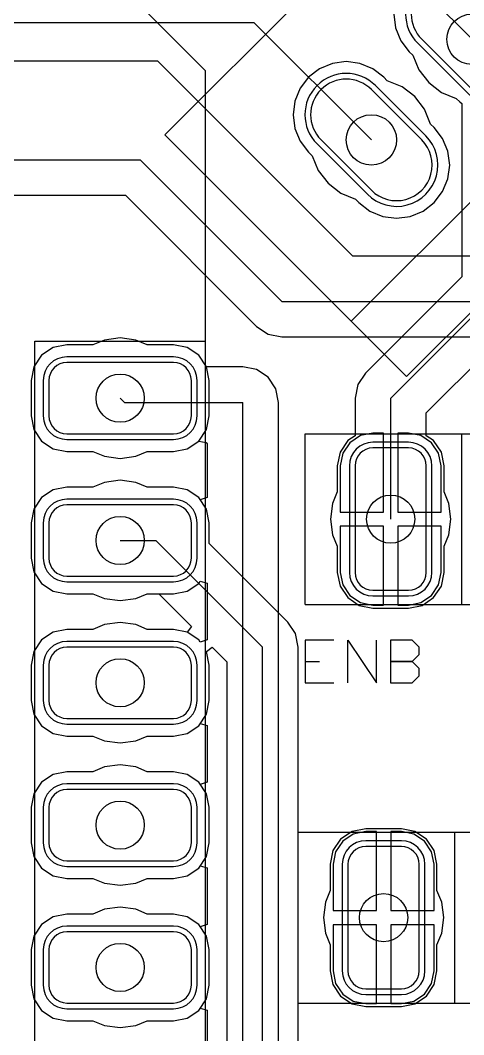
# Model space of a CAD drawing. Header units: millimetres. Extents: x 0 to 2.36, y 0 to 2.36.
# Drawn here: x 1.57 to 1.881, y 0.613 to 1.325 of the extents above; entities that cross this region are included whole.
import ezdxf

# ---------------------------------------------------------------- set-up
doc = ezdxf.new("R2010")
doc.units = ezdxf.units.MM
doc.header["$MEASUREMENT"] = 0
for name, color, linetype in [('BottomLayer', 5, 'Continuous'), ('BottomSolder', 6, 'Continuous'), ('MultiLayer', 9, 'Continuous'), ('PadHoleLayer', 156, 'Continuous'), ('TopLayer', 1, 'Continuous'), ('TopOverlay', 2, 'Continuous'), ('TopSolder', 216, 'Continuous')]:
    doc.layers.add(name, color=color, linetype=linetype)

# ---------------------------------------------------------------- blocks, each defined once
blk = doc.blocks.new('JST_B6B_10')
at = {"layer": 'BottomLayer'}
for p, q in [((-0.05, 0.475), (-0.05, 0.525)), ((-0.05, 0.525), (0.05, 0.525)), ((0.05, 0.525), (0.05, 0.475)), ((0.05, 0.475), (-0.05, 0.475)), ((0.025, 0.425), (-0.025, 0.425)), ((-0.025, 0.375), (0.025, 0.375)), ((0.025, 0.325), (-0.025, 0.325)), ((-0.025, 0.275), (0.025, 0.275)), ((0.025, 0.225), (-0.025, 0.225)), ((-0.025, 0.175), (0.025, 0.175)), ((0.025, 0.125), (-0.025, 0.125)), ((-0.025, 0.075), (0.025, 0.075)), ((0.025, 0.025), (-0.025, 0.025)), ((-0.025, -0.025), (0.025, -0.025))]:
    blk.add_line(p, q, dxfattribs=at)
for centre, start, end in [((-0.025, 0.4), 90, 270), ((0.025, 0.4), 270, 90), ((-0.025, 0.3), 90, 270), ((0.025, 0.3), 270, 90), ((-0.025, 0.2), 90, 270), ((0.025, 0.2), 270, 90), ((-0.025, 0.1), 90, 270), ((0.025, 0.1), 270, 90), ((-0.025, 0), 90, 270), ((0.025, 0), 270, 90)]:
    blk.add_arc(centre, 0.025, start, end, dxfattribs=at)
at = {"layer": 'BottomSolder'}
for p, q in [((-0.054, 0.471), (-0.054, 0.529)), ((-0.054, 0.529), (0.054, 0.529)), ((0.054, 0.529), (0.054, 0.471)), ((0.054, 0.471), (-0.054, 0.471)), ((0.025, 0.429), (-0.025, 0.429)), ((-0.025, 0.371), (0.025, 0.371)), ((0.025, 0.329), (-0.025, 0.329)), ((-0.025, 0.271), (0.025, 0.271)), ((0.025, 0.229), (-0.025, 0.229)), ((-0.025, 0.171), (0.025, 0.171)), ((0.025, 0.129), (-0.025, 0.129)), ((-0.025, 0.071), (0.025, 0.071)), ((0.025, 0.029), (-0.025, 0.029)), ((-0.025, -0.029), (0.025, -0.029))]:
    blk.add_line(p, q, dxfattribs=at)
for centre, start, end in [((-0.025, 0.4), 90, 270), ((0.025, 0.4), 270, 90), ((-0.025, 0.3), 90, 270), ((0.025, 0.3), 270, 90), ((-0.025, 0.2), 90, 270), ((0.025, 0.2), 270, 90), ((-0.025, 0.1), 90, 270), ((0.025, 0.1), 270, 90), ((-0.025, 0), 90, 270), ((0.025, 0), 270, 90)]:
    blk.add_arc(centre, 0.029, start, end, dxfattribs=at)
at = {"layer": 'MultiLayer'}
for p, q in [((-0.05, 0.475), (-0.05, 0.525)), ((-0.05, 0.525), (0.05, 0.525)), ((0.05, 0.525), (0.05, 0.475)), ((0.05, 0.475), (-0.05, 0.475)), ((0.025, 0.425), (-0.025, 0.425)), ((-0.025, 0.375), (0.025, 0.375)), ((0.025, 0.325), (-0.025, 0.325)), ((-0.025, 0.275), (0.025, 0.275)), ((0.025, 0.225), (-0.025, 0.225)), ((-0.025, 0.175), (0.025, 0.175)), ((0.025, 0.125), (-0.025, 0.125)), ((-0.025, 0.075), (0.025, 0.075)), ((0.025, 0.025), (-0.025, 0.025)), ((-0.025, -0.025), (0.025, -0.025))]:
    blk.add_line(p, q, dxfattribs=at)
for centre, start, end in [((-0.025, 0.4), 90, 270), ((0.025, 0.4), 270, 90), ((-0.025, 0.3), 90, 270), ((0.025, 0.3), 270, 90), ((-0.025, 0.2), 90, 270), ((0.025, 0.2), 270, 90), ((-0.025, 0.1), 90, 270), ((0.025, 0.1), 270, 90), ((-0.025, 0), 90, 270), ((0.025, 0), 270, 90)]:
    blk.add_arc(centre, 0.025, start, end, dxfattribs=at)
at = {"layer": 'PadHoleLayer'}
for centre in [(0, 0.5), (0, 0.4), (0, 0.3), (0, 0.2), (0, 0.1), (0, 0)]:
    blk.add_circle(centre, 0.01772, dxfattribs=at)
at = {"layer": 'TopLayer'}
for p, q in [((-0.05, 0.475), (-0.05, 0.525)), ((-0.05, 0.525), (0.05, 0.525)), ((0.05, 0.525), (0.05, 0.475)), ((0.05, 0.475), (-0.05, 0.475)), ((0.025, 0.425), (-0.025, 0.425)), ((-0.025, 0.375), (0.025, 0.375)), ((0.025, 0.325), (-0.025, 0.325)), ((-0.025, 0.275), (0.025, 0.275)), ((0.025, 0.225), (-0.025, 0.225)), ((-0.025, 0.175), (0.025, 0.175)), ((0.025, 0.125), (-0.025, 0.125)), ((-0.025, 0.075), (0.025, 0.075)), ((0.025, 0.025), (-0.025, 0.025)), ((-0.025, -0.025), (0.025, -0.025))]:
    blk.add_line(p, q, dxfattribs=at)
for centre, start, end in [((-0.025, 0.4), 90, 270), ((0.025, 0.4), 270, 90), ((-0.025, 0.3), 90, 270), ((0.025, 0.3), 270, 90), ((-0.025, 0.2), 90, 270), ((0.025, 0.2), 270, 90), ((-0.025, 0.1), 90, 270), ((0.025, 0.1), 270, 90), ((-0.025, 0), 90, 270), ((0.025, 0), 270, 90)]:
    blk.add_arc(centre, 0.025, start, end, dxfattribs=at)
at = {"layer": 'TopOverlay'}
for p, q in [((-0.105, 0.585), (0.135, 0.585)), ((-0.105, -0.1), (-0.105, 0.585)), ((0.08, -0.1), (0.08, 0.585)), ((0.135, -0.1), (0.135, 0.585)), ((-0.105, -0.1), (0.135, -0.1))]:
    blk.add_line(p, q, dxfattribs=at)
at = {"layer": 'TopSolder'}
for p, q in [((-0.054, 0.471), (-0.054, 0.529)), ((-0.054, 0.529), (0.054, 0.529)), ((0.054, 0.529), (0.054, 0.471)), ((0.054, 0.471), (-0.054, 0.471)), ((0.025, 0.429), (-0.025, 0.429)), ((-0.025, 0.371), (0.025, 0.371)), ((0.025, 0.329), (-0.025, 0.329)), ((-0.025, 0.271), (0.025, 0.271)), ((0.025, 0.229), (-0.025, 0.229)), ((-0.025, 0.171), (0.025, 0.171)), ((0.025, 0.129), (-0.025, 0.129)), ((-0.025, 0.071), (0.025, 0.071)), ((0.025, 0.029), (-0.025, 0.029)), ((-0.025, -0.029), (0.025, -0.029))]:
    blk.add_line(p, q, dxfattribs=at)
for centre, start, end in [((-0.025, 0.4), 90, 270), ((0.025, 0.4), 270, 90), ((-0.025, 0.3), 90, 270), ((0.025, 0.3), 270, 90), ((-0.025, 0.2), 90, 270), ((0.025, 0.2), 270, 90), ((-0.025, 0.1), 90, 270), ((0.025, 0.1), 270, 90), ((-0.025, 0), 90, 270), ((0.025, 0), 270, 90)]:
    blk.add_arc(centre, 0.029, start, end, dxfattribs=at)
blk = doc.blocks.new('WEMOS_D1_MINI_11')
at = {"layer": 'BottomLayer'}
for p, q in [((0.9375, 0.725), (0.8625, 0.725)), ((0.85, 0.7125), (0.85, 0.6875)), ((0.95, 0.6875), (0.95, 0.7125)), ((0.8625, 0.675), (0.9375, 0.675)), ((0.9375, 0.625), (0.8625, 0.625)), ((0.85, 0.6125), (0.85, 0.5875)), ((0.95, 0.5875), (0.95, 0.6125)), ((0.8625, 0.575), (0.9375, 0.575)), ((0.9375, 0.525), (0.8625, 0.525)), ((0.85, 0.5125), (0.85, 0.4875)), ((0.95, 0.4875), (0.95, 0.5125)), ((0.8625, 0.475), (0.9375, 0.475)), ((0.9375, 0.425), (0.8625, 0.425)), ((0.85, 0.4125), (0.85, 0.3875)), ((0.95, 0.3875), (0.95, 0.4125)), ((0.8625, 0.375), (0.9375, 0.375)), ((0.9375, 0.325), (0.8625, 0.325)), ((0.85, 0.3125), (0.85, 0.2875)), ((0.95, 0.2875), (0.95, 0.3125)), ((0.8625, 0.275), (0.9375, 0.275))]:
    blk.add_line(p, q, dxfattribs=at)
for centre, start, end in [((0.8625, 0.7125), 90, 180), ((0.9375, 0.7125), 0, 90), ((0.8625, 0.6875), 180, 270), ((0.9375, 0.6875), 270, 0), ((0.8625, 0.6125), 90, 180), ((0.9375, 0.6125), 0, 90), ((0.8625, 0.5875), 180, 270), ((0.9375, 0.5875), 270, 0), ((0.8625, 0.5125), 90, 180), ((0.9375, 0.5125), 0, 90), ((0.8625, 0.4875), 180, 270), ((0.9375, 0.4875), 270, 0), ((0.8625, 0.4125), 90, 180), ((0.9375, 0.4125), 0, 90), ((0.8625, 0.3875), 180, 270), ((0.9375, 0.3875), 270, 0), ((0.8625, 0.3125), 90, 180), ((0.9375, 0.3125), 0, 90), ((0.8625, 0.2875), 180, 270), ((0.9375, 0.2875), 270, 0)]:
    blk.add_arc(centre, 0.0125, start, end, dxfattribs=at)
at = {"layer": 'BottomSolder'}
for p, q in [((0.9375, 0.729), (0.8625, 0.729)), ((0.846, 0.7125), (0.846, 0.6875)), ((0.954, 0.6875), (0.954, 0.7125)), ((0.8625, 0.671), (0.9375, 0.671)), ((0.9375, 0.629), (0.8625, 0.629)), ((0.846, 0.6125), (0.846, 0.5875)), ((0.954, 0.5875), (0.954, 0.6125)), ((0.8625, 0.571), (0.9375, 0.571)), ((0.9375, 0.529), (0.8625, 0.529)), ((0.846, 0.5125), (0.846, 0.4875)), ((0.954, 0.4875), (0.954, 0.5125)), ((0.8625, 0.471), (0.9375, 0.471)), ((0.9375, 0.429), (0.8625, 0.429)), ((0.846, 0.4125), (0.846, 0.3875)), ((0.954, 0.3875), (0.954, 0.4125)), ((0.8625, 0.371), (0.9375, 0.371)), ((0.9375, 0.329), (0.8625, 0.329)), ((0.846, 0.3125), (0.846, 0.2875)), ((0.954, 0.2875), (0.954, 0.3125)), ((0.8625, 0.271), (0.9375, 0.271))]:
    blk.add_line(p, q, dxfattribs=at)
for centre, start, end in [((0.8625, 0.7125), 90, 180), ((0.9375, 0.7125), 0, 90), ((0.8625, 0.6875), 180, 270), ((0.9375, 0.6875), 270, 0), ((0.8625, 0.6125), 90, 180), ((0.9375, 0.6125), 0, 90), ((0.8625, 0.5875), 180, 270), ((0.9375, 0.5875), 270, 0), ((0.8625, 0.5125), 90, 180), ((0.9375, 0.5125), 0, 90), ((0.8625, 0.4875), 180, 270), ((0.9375, 0.4875), 270, 0), ((0.8625, 0.4125), 90, 180), ((0.9375, 0.4125), 0, 90), ((0.8625, 0.3875), 180, 270), ((0.9375, 0.3875), 270, 0), ((0.8625, 0.3125), 90, 180), ((0.9375, 0.3125), 0, 90), ((0.8625, 0.2875), 180, 270), ((0.9375, 0.2875), 270, 0)]:
    blk.add_arc(centre, 0.0165, start, end, dxfattribs=at)
at = {"layer": 'MultiLayer'}
for p, q in [((0.9375, 0.725), (0.8625, 0.725)), ((0.85, 0.7125), (0.85, 0.6875)), ((0.95, 0.6875), (0.95, 0.7125)), ((0.8625, 0.675), (0.9375, 0.675)), ((0.9375, 0.625), (0.8625, 0.625)), ((0.85, 0.6125), (0.85, 0.5875)), ((0.95, 0.5875), (0.95, 0.6125)), ((0.8625, 0.575), (0.9375, 0.575)), ((0.9375, 0.525), (0.8625, 0.525)), ((0.85, 0.5125), (0.85, 0.4875)), ((0.95, 0.4875), (0.95, 0.5125)), ((0.8625, 0.475), (0.9375, 0.475)), ((0.9375, 0.425), (0.8625, 0.425)), ((0.85, 0.4125), (0.85, 0.3875)), ((0.95, 0.3875), (0.95, 0.4125)), ((0.8625, 0.375), (0.9375, 0.375)), ((0.9375, 0.325), (0.8625, 0.325)), ((0.85, 0.3125), (0.85, 0.2875)), ((0.95, 0.2875), (0.95, 0.3125)), ((0.8625, 0.275), (0.9375, 0.275))]:
    blk.add_line(p, q, dxfattribs=at)
for centre, start, end in [((0.8625, 0.7125), 90, 180), ((0.9375, 0.7125), 0, 90), ((0.8625, 0.6875), 180, 270), ((0.9375, 0.6875), 270, 0), ((0.8625, 0.6125), 90, 180), ((0.9375, 0.6125), 0, 90), ((0.8625, 0.5875), 180, 270), ((0.9375, 0.5875), 270, 0), ((0.8625, 0.5125), 90, 180), ((0.9375, 0.5125), 0, 90), ((0.8625, 0.4875), 180, 270), ((0.9375, 0.4875), 270, 0), ((0.8625, 0.4125), 90, 180), ((0.9375, 0.4125), 0, 90), ((0.8625, 0.3875), 180, 270), ((0.9375, 0.3875), 270, 0), ((0.8625, 0.3125), 90, 180), ((0.9375, 0.3125), 0, 90), ((0.8625, 0.2875), 180, 270), ((0.9375, 0.2875), 270, 0)]:
    blk.add_arc(centre, 0.0125, start, end, dxfattribs=at)
at = {"layer": 'PadHoleLayer'}
for centre in [(0.9, 0.7), (0.9, 0.6), (0.9, 0.5), (0.9, 0.4), (0.9, 0.3)]:
    blk.add_circle(centre, 0.01693, dxfattribs=at)
at = {"layer": 'TopLayer'}
for p, q in [((0.9375, 0.725), (0.8625, 0.725)), ((0.85, 0.7125), (0.85, 0.6875)), ((0.95, 0.6875), (0.95, 0.7125)), ((0.8625, 0.675), (0.9375, 0.675)), ((0.9375, 0.625), (0.8625, 0.625)), ((0.85, 0.6125), (0.85, 0.5875)), ((0.95, 0.5875), (0.95, 0.6125)), ((0.8625, 0.575), (0.9375, 0.575)), ((0.9375, 0.525), (0.8625, 0.525)), ((0.85, 0.5125), (0.85, 0.4875)), ((0.95, 0.4875), (0.95, 0.5125)), ((0.8625, 0.475), (0.9375, 0.475)), ((0.9375, 0.425), (0.8625, 0.425)), ((0.85, 0.4125), (0.85, 0.3875)), ((0.95, 0.3875), (0.95, 0.4125)), ((0.8625, 0.375), (0.9375, 0.375)), ((0.9375, 0.325), (0.8625, 0.325)), ((0.85, 0.3125), (0.85, 0.2875)), ((0.95, 0.2875), (0.95, 0.3125)), ((0.8625, 0.275), (0.9375, 0.275))]:
    blk.add_line(p, q, dxfattribs=at)
for centre, start, end in [((0.8625, 0.7125), 90, 180), ((0.9375, 0.7125), 0, 90), ((0.8625, 0.6875), 180, 270), ((0.9375, 0.6875), 270, 0), ((0.8625, 0.6125), 90, 180), ((0.9375, 0.6125), 0, 90), ((0.8625, 0.5875), 180, 270), ((0.9375, 0.5875), 270, 0), ((0.8625, 0.5125), 90, 180), ((0.9375, 0.5125), 0, 90), ((0.8625, 0.4875), 180, 270), ((0.9375, 0.4875), 270, 0), ((0.8625, 0.4125), 90, 180), ((0.9375, 0.4125), 0, 90), ((0.8625, 0.3875), 180, 270), ((0.9375, 0.3875), 270, 0), ((0.8625, 0.3125), 90, 180), ((0.9375, 0.3125), 0, 90), ((0.8625, 0.2875), 180, 270), ((0.9375, 0.2875), 270, 0)]:
    blk.add_arc(centre, 0.0125, start, end, dxfattribs=at)
at = {"layer": 'TopOverlay'}
for p, q in [((0.86, 1.03), (0.96, 0.93)), ((0.96, -0.35), (0.96, 0.93)), ((0.84, -0.05), (0.84, 0.74)), ((0.84, 0.74), (0.96, 0.74))]:
    blk.add_line(p, q, dxfattribs=at)
at = {"layer": 'TopSolder'}
for p, q in [((0.9375, 0.729), (0.8625, 0.729)), ((0.846, 0.7125), (0.846, 0.6875)), ((0.954, 0.6875), (0.954, 0.7125)), ((0.8625, 0.671), (0.9375, 0.671)), ((0.9375, 0.629), (0.8625, 0.629)), ((0.846, 0.6125), (0.846, 0.5875)), ((0.954, 0.5875), (0.954, 0.6125)), ((0.8625, 0.571), (0.9375, 0.571)), ((0.9375, 0.529), (0.8625, 0.529)), ((0.846, 0.5125), (0.846, 0.4875)), ((0.954, 0.4875), (0.954, 0.5125)), ((0.8625, 0.471), (0.9375, 0.471)), ((0.9375, 0.429), (0.8625, 0.429)), ((0.846, 0.4125), (0.846, 0.3875)), ((0.954, 0.3875), (0.954, 0.4125)), ((0.8625, 0.371), (0.9375, 0.371)), ((0.9375, 0.329), (0.8625, 0.329)), ((0.846, 0.3125), (0.846, 0.2875)), ((0.954, 0.2875), (0.954, 0.3125)), ((0.8625, 0.271), (0.9375, 0.271))]:
    blk.add_line(p, q, dxfattribs=at)
for centre, start, end in [((0.8625, 0.7125), 90, 180), ((0.9375, 0.7125), 0, 90), ((0.8625, 0.6875), 180, 270), ((0.9375, 0.6875), 270, 0), ((0.8625, 0.6125), 90, 180), ((0.9375, 0.6125), 0, 90), ((0.8625, 0.5875), 180, 270), ((0.9375, 0.5875), 270, 0), ((0.8625, 0.5125), 90, 180), ((0.9375, 0.5125), 0, 90), ((0.8625, 0.4875), 180, 270), ((0.9375, 0.4875), 270, 0), ((0.8625, 0.4125), 90, 180), ((0.9375, 0.4125), 0, 90), ((0.8625, 0.3875), 180, 270), ((0.9375, 0.3875), 270, 0), ((0.8625, 0.3125), 90, 180), ((0.9375, 0.3125), 0, 90), ((0.8625, 0.2875), 180, 270), ((0.9375, 0.2875), 270, 0)]:
    blk.add_arc(centre, 0.0165, start, end, dxfattribs=at)
blk = doc.blocks.new('JUMPER2_16')
at = {"layer": 'BottomLayer'}
for p, q in [((0.0125, 0.05), (-0.0125, 0.05)), ((0.1125, 0.05), (0.0875, 0.05)), ((-0.025, 0.0375), (-0.025, -0.0375)), ((0.025, -0.0375), (0.025, 0.0375)), ((0.075, 0.0375), (0.075, -0.0375)), ((0.125, -0.0375), (0.125, 0.0375)), ((-0.0125, -0.05), (0.0125, -0.05)), ((0.0875, -0.05), (0.1125, -0.05))]:
    blk.add_line(p, q, dxfattribs=at)
for centre, start, end in [((-0.0125, 0.0375), 90, 180), ((0.0125, 0.0375), 0, 90), ((0.0875, 0.0375), 90, 180), ((0.1125, 0.0375), 0, 90), ((-0.0125, -0.0375), 180, 270), ((0.0125, -0.0375), 270, 0), ((0.0875, -0.0375), 180, 270), ((0.1125, -0.0375), 270, 0)]:
    blk.add_arc(centre, 0.0125, start, end, dxfattribs=at)
at = {"layer": 'BottomSolder'}
for p, q in [((0.0125, 0.054), (-0.0125, 0.054)), ((0.1125, 0.054), (0.0875, 0.054)), ((-0.029, 0.0375), (-0.029, -0.0375)), ((0.029, -0.0375), (0.029, 0.0375)), ((0.071, 0.0375), (0.071, -0.0375)), ((0.129, -0.0375), (0.129, 0.0375)), ((-0.0125, -0.054), (0.0125, -0.054)), ((0.0875, -0.054), (0.1125, -0.054))]:
    blk.add_line(p, q, dxfattribs=at)
for centre, start, end in [((-0.0125, 0.0375), 90, 180), ((0.0125, 0.0375), 0, 90), ((0.0875, 0.0375), 90, 180), ((0.1125, 0.0375), 0, 90), ((-0.0125, -0.0375), 180, 270), ((0.0125, -0.0375), 270, 0), ((0.0875, -0.0375), 180, 270), ((0.1125, -0.0375), 270, 0)]:
    blk.add_arc(centre, 0.0165, start, end, dxfattribs=at)
at = {"layer": 'MultiLayer'}
for p, q in [((0.0125, 0.05), (-0.0125, 0.05)), ((0.1125, 0.05), (0.0875, 0.05)), ((-0.025, 0.0375), (-0.025, -0.0375)), ((0.025, -0.0375), (0.025, 0.0375)), ((0.075, 0.0375), (0.075, -0.0375)), ((0.125, -0.0375), (0.125, 0.0375)), ((-0.0125, -0.05), (0.0125, -0.05)), ((0.0875, -0.05), (0.1125, -0.05))]:
    blk.add_line(p, q, dxfattribs=at)
for centre, start, end in [((-0.0125, 0.0375), 90, 180), ((0.0125, 0.0375), 0, 90), ((0.0875, 0.0375), 90, 180), ((0.1125, 0.0375), 0, 90), ((-0.0125, -0.0375), 180, 270), ((0.0125, -0.0375), 270, 0), ((0.0875, -0.0375), 180, 270), ((0.1125, -0.0375), 270, 0)]:
    blk.add_arc(centre, 0.0125, start, end, dxfattribs=at)
at = {"layer": 'PadHoleLayer'}
for centre in [(0, 0), (0.1, 0)]:
    blk.add_circle(centre, 0.01693, dxfattribs=at)
at = {"layer": 'TopLayer'}
for p, q in [((0.0125, 0.05), (-0.0125, 0.05)), ((0.1125, 0.05), (0.0875, 0.05)), ((-0.025, 0.0375), (-0.025, -0.0375)), ((0.025, -0.0375), (0.025, 0.0375)), ((0.075, 0.0375), (0.075, -0.0375)), ((0.125, -0.0375), (0.125, 0.0375)), ((-0.0125, -0.05), (0.0125, -0.05)), ((0.0875, -0.05), (0.1125, -0.05))]:
    blk.add_line(p, q, dxfattribs=at)
for centre, start, end in [((-0.0125, 0.0375), 90, 180), ((0.0125, 0.0375), 0, 90), ((0.0875, 0.0375), 90, 180), ((0.1125, 0.0375), 0, 90), ((-0.0125, -0.0375), 180, 270), ((0.0125, -0.0375), 270, 0), ((0.0875, -0.0375), 180, 270), ((0.1125, -0.0375), 270, 0)]:
    blk.add_arc(centre, 0.0125, start, end, dxfattribs=at)
at = {"layer": 'TopOverlay'}
for p, q in [((-0.06, -0.06), (-0.06, 0.06)), ((-0.06, 0.06), (0.16, 0.06)), ((0.05, -0.06), (0.05, 0.06)), ((0.16, -0.06), (0.16, 0.06)), ((-0.06, -0.06), (0.16, -0.06)), ((-0.04001, -0.08501), (-0.06, -0.08501)), ((-0.06, -0.08501), (-0.06, -0.115)), ((-0.03001, -0.115), (-0.03001, -0.08501)), ((-0.03001, -0.08501), (-0.01002, -0.115)), ((-0.01002, -0.115), (-0.01002, -0.08501)), ((-0.00002, -0.08501), (-0.00002, -0.115)), ((0.01498, -0.08501), (-0.00002, -0.08501)), ((0.01997, -0.09001), (0.01498, -0.08501)), ((0.01997, -0.09501), (0.01997, -0.09001)), ((0.01498, -0.1), (0.01997, -0.09501)), ((-0.06, -0.1), (-0.05, -0.1)), ((0.01498, -0.1), (-0.00002, -0.1)), ((-0.00002, -0.1), (0.01498, -0.1)), ((0.01997, -0.105), (0.01498, -0.1)), ((0.01997, -0.11), (0.01997, -0.105)), ((0.01498, -0.115), (0.01997, -0.11)), ((-0.06, -0.115), (-0.04001, -0.115)), ((-0.00002, -0.115), (0.01498, -0.115))]:
    blk.add_line(p, q, dxfattribs=at)
at = {"layer": 'TopSolder'}
for p, q in [((0.0125, 0.054), (-0.0125, 0.054)), ((0.1125, 0.054), (0.0875, 0.054)), ((-0.029, 0.0375), (-0.029, -0.0375)), ((0.029, -0.0375), (0.029, 0.0375)), ((0.071, 0.0375), (0.071, -0.0375)), ((0.129, -0.0375), (0.129, 0.0375)), ((-0.0125, -0.054), (0.0125, -0.054)), ((0.0875, -0.054), (0.1125, -0.054))]:
    blk.add_line(p, q, dxfattribs=at)
for centre, start, end in [((-0.0125, 0.0375), 90, 180), ((0.0125, 0.0375), 0, 90), ((0.0875, 0.0375), 90, 180), ((0.1125, 0.0375), 0, 90), ((-0.0125, -0.0375), 180, 270), ((0.0125, -0.0375), 270, 0), ((0.0875, -0.0375), 180, 270), ((0.1125, -0.0375), 270, 0)]:
    blk.add_arc(centre, 0.0165, start, end, dxfattribs=at)
blk = doc.blocks.new('JUMPER2_17')
at = {"layer": 'BottomLayer'}
for p, q in [((0.0125, 0.05), (-0.0125, 0.05)), ((0.1125, 0.05), (0.0875, 0.05)), ((-0.025, 0.0375), (-0.025, -0.0375)), ((0.025, -0.0375), (0.025, 0.0375)), ((0.075, 0.0375), (0.075, -0.0375)), ((0.125, -0.0375), (0.125, 0.0375)), ((-0.0125, -0.05), (0.0125, -0.05)), ((0.0875, -0.05), (0.1125, -0.05))]:
    blk.add_line(p, q, dxfattribs=at)
for centre, start, end in [((-0.0125, 0.0375), 90, 180), ((0.0125, 0.0375), 0, 90), ((0.0875, 0.0375), 90, 180), ((0.1125, 0.0375), 0, 90), ((-0.0125, -0.0375), 180, 270), ((0.0125, -0.0375), 270, 0), ((0.0875, -0.0375), 180, 270), ((0.1125, -0.0375), 270, 0)]:
    blk.add_arc(centre, 0.0125, start, end, dxfattribs=at)
at = {"layer": 'BottomSolder'}
for p, q in [((0.0125, 0.054), (-0.0125, 0.054)), ((0.1125, 0.054), (0.0875, 0.054)), ((-0.029, 0.0375), (-0.029, -0.0375)), ((0.029, -0.0375), (0.029, 0.0375)), ((0.071, 0.0375), (0.071, -0.0375)), ((0.129, -0.0375), (0.129, 0.0375)), ((-0.0125, -0.054), (0.0125, -0.054)), ((0.0875, -0.054), (0.1125, -0.054))]:
    blk.add_line(p, q, dxfattribs=at)
for centre, start, end in [((-0.0125, 0.0375), 90, 180), ((0.0125, 0.0375), 0, 90), ((0.0875, 0.0375), 90, 180), ((0.1125, 0.0375), 0, 90), ((-0.0125, -0.0375), 180, 270), ((0.0125, -0.0375), 270, 0), ((0.0875, -0.0375), 180, 270), ((0.1125, -0.0375), 270, 0)]:
    blk.add_arc(centre, 0.0165, start, end, dxfattribs=at)
at = {"layer": 'MultiLayer'}
for p, q in [((0.0125, 0.05), (-0.0125, 0.05)), ((0.1125, 0.05), (0.0875, 0.05)), ((-0.025, 0.0375), (-0.025, -0.0375)), ((0.025, -0.0375), (0.025, 0.0375)), ((0.075, 0.0375), (0.075, -0.0375)), ((0.125, -0.0375), (0.125, 0.0375)), ((-0.0125, -0.05), (0.0125, -0.05)), ((0.0875, -0.05), (0.1125, -0.05))]:
    blk.add_line(p, q, dxfattribs=at)
for centre, start, end in [((-0.0125, 0.0375), 90, 180), ((0.0125, 0.0375), 0, 90), ((0.0875, 0.0375), 90, 180), ((0.1125, 0.0375), 0, 90), ((-0.0125, -0.0375), 180, 270), ((0.0125, -0.0375), 270, 0), ((0.0875, -0.0375), 180, 270), ((0.1125, -0.0375), 270, 0)]:
    blk.add_arc(centre, 0.0125, start, end, dxfattribs=at)
at = {"layer": 'PadHoleLayer'}
for centre in [(0, 0), (0.1, 0)]:
    blk.add_circle(centre, 0.01693, dxfattribs=at)
at = {"layer": 'TopLayer'}
for p, q in [((0.0125, 0.05), (-0.0125, 0.05)), ((0.1125, 0.05), (0.0875, 0.05)), ((-0.025, 0.0375), (-0.025, -0.0375)), ((0.025, -0.0375), (0.025, 0.0375)), ((0.075, 0.0375), (0.075, -0.0375)), ((0.125, -0.0375), (0.125, 0.0375)), ((-0.0125, -0.05), (0.0125, -0.05)), ((0.0875, -0.05), (0.1125, -0.05))]:
    blk.add_line(p, q, dxfattribs=at)
for centre, start, end in [((-0.0125, 0.0375), 90, 180), ((0.0125, 0.0375), 0, 90), ((0.0875, 0.0375), 90, 180), ((0.1125, 0.0375), 0, 90), ((-0.0125, -0.0375), 180, 270), ((0.0125, -0.0375), 270, 0), ((0.0875, -0.0375), 180, 270), ((0.1125, -0.0375), 270, 0)]:
    blk.add_arc(centre, 0.0125, start, end, dxfattribs=at)
at = {"layer": 'TopOverlay'}
for p, q in [((-0.06, -0.06), (-0.06, 0.06)), ((-0.06, 0.06), (0.16, 0.06)), ((0.05, -0.06), (0.05, 0.06)), ((0.16, -0.06), (0.16, 0.06)), ((-0.06, -0.06), (0.16, -0.06)), ((-0.03501, -0.09001), (-0.055, -0.09001)), ((-0.055, -0.09001), (-0.055, -0.12)), ((-0.02501, -0.12), (-0.02501, -0.09001)), ((-0.02501, -0.09001), (-0.00502, -0.12)), ((-0.00502, -0.12), (-0.00502, -0.09001)), ((0.00498, -0.10001), (0.01498, -0.09001)), ((0.01498, -0.09001), (0.02497, -0.10001)), ((-0.055, -0.105), (-0.045, -0.105)), ((0.00498, -0.12), (0.00498, -0.10001)), ((0.02497, -0.105), (0.00498, -0.105)), ((0.02497, -0.10001), (0.02497, -0.12)), ((0.02497, -0.12), (0.02497, -0.105)), ((-0.055, -0.12), (-0.03501, -0.12))]:
    blk.add_line(p, q, dxfattribs=at)
at = {"layer": 'TopSolder'}
for p, q in [((0.0125, 0.054), (-0.0125, 0.054)), ((0.1125, 0.054), (0.0875, 0.054)), ((-0.029, 0.0375), (-0.029, -0.0375)), ((0.029, -0.0375), (0.029, 0.0375)), ((0.071, 0.0375), (0.071, -0.0375)), ((0.129, -0.0375), (0.129, 0.0375)), ((-0.0125, -0.054), (0.0125, -0.054)), ((0.0875, -0.054), (0.1125, -0.054))]:
    blk.add_line(p, q, dxfattribs=at)
for centre, start, end in [((-0.0125, 0.0375), 90, 180), ((0.0125, 0.0375), 0, 90), ((0.0875, 0.0375), 90, 180), ((0.1125, 0.0375), 0, 90), ((-0.0125, -0.0375), 180, 270), ((0.0125, -0.0375), 270, 0), ((0.0875, -0.0375), 180, 270), ((0.1125, -0.0375), 270, 0)]:
    blk.add_arc(centre, 0.0165, start, end, dxfattribs=at)

msp = doc.modelspace()

# ---------------------------------------------------------------- linework, layer by layer
at = {"layer": 'BottomLayer'}
for p, q in [((1.33806, 1.324), (1.73389, 1.324)), ((1.73389, 1.324), (1.81645, 1.24145)), ((1.34925, 1.297), (1.66618, 1.297)), ((1.66618, 1.297), (1.80318, 1.16)), ((1.475, 1.2275), (1.65404, 1.2275)), ((1.65404, 1.2275), (1.75354, 1.128)), ((1.51248, 1.20252), (1.64369, 1.20252)), ((1.64369, 1.20252), (1.73587, 1.11034)), ((1.80318, 1.16), (1.90682, 1.16)), ((1.75354, 1.128), (1.92007, 1.128)), ((1.73587, 1.11034), (1.74398, 1.10492)), ((1.74398, 1.10492), (1.75354, 1.10302)), ((1.62905, 1.10085), (1.62092, 1.09748)), ((1.64, 1.10229), (1.62905, 1.10085)), ((1.65095, 1.10085), (1.64, 1.10229)), ((1.65908, 1.09748), (1.65095, 1.10085)), ((1.75354, 1.10302), (1.92007, 1.10302)), ((1.59294, 1.09558), (1.58484, 1.09016)), ((1.6025, 1.09748), (1.59294, 1.09558)), ((1.62092, 1.09748), (1.6025, 1.09748)), ((1.6775, 1.09748), (1.65908, 1.09748)), ((1.68706, 1.09558), (1.6775, 1.09748)), ((1.69516, 1.09016), (1.68706, 1.09558)), ((1.58484, 1.09016), (1.57942, 1.08206)), ((1.70058, 1.08206), (1.69516, 1.09016)), ((1.57942, 1.08206), (1.57752, 1.0725)), ((1.70248, 1.0725), (1.70058, 1.08206)), ((1.57752, 1.0725), (1.57752, 1.0475)), ((1.70248, 1.0475), (1.70248, 1.0725)), ((1.57752, 1.0475), (1.57942, 1.03794)), ((1.70058, 1.03794), (1.70248, 1.0475)), ((1.57942, 1.03794), (1.58484, 1.02984)), ((1.69516, 1.02984), (1.70058, 1.03794)), ((1.80872, 1.03369), (1.80128, 1.02872)), ((1.8175, 1.03544), (1.80872, 1.03369)), ((1.825, 1.03544), (1.8175, 1.03544)), ((1.825, 0.98), (1.825, 1.03544)), ((1.8425, 1.03544), (1.835, 1.03544)), ((1.835, 1.03544), (1.835, 0.98)), ((1.85128, 1.03369), (1.8425, 1.03544)), ((1.85872, 1.02872), (1.85128, 1.03369)), ((1.58484, 1.02984), (1.59294, 1.02442)), ((1.68706, 1.02442), (1.69516, 1.02984)), ((1.80128, 1.02872), (1.79631, 1.02128)), ((1.86369, 1.02128), (1.85872, 1.02872)), ((1.59294, 1.02442), (1.6025, 1.02252)), ((1.6025, 1.02252), (1.62092, 1.02252)), ((1.62092, 1.02252), (1.62905, 1.01915)), ((1.65095, 1.01915), (1.65908, 1.02252)), ((1.65908, 1.02252), (1.6775, 1.02252)), ((1.6775, 1.02252), (1.68706, 1.02442)), ((1.79631, 1.02128), (1.79456, 1.0125)), ((1.86544, 1.0125), (1.86369, 1.02128)), ((1.62905, 1.01915), (1.64, 1.01771)), ((1.64, 1.01771), (1.65095, 1.01915)), ((1.79456, 1.0125), (1.79456, 0.98)), ((1.86544, 0.98), (1.86544, 1.0125)), ((1.62905, 1.00085), (1.62092, 0.99748)), ((1.64, 1.00229), (1.62905, 1.00085)), ((1.65095, 1.00085), (1.64, 1.00229)), ((1.65908, 0.99748), (1.65095, 1.00085)), ((1.59294, 0.99558), (1.58484, 0.99016)), ((1.6025, 0.99748), (1.59294, 0.99558)), ((1.62092, 0.99748), (1.6025, 0.99748)), ((1.6775, 0.99748), (1.65908, 0.99748)), ((1.68706, 0.99558), (1.6775, 0.99748)), ((1.69516, 0.99016), (1.68706, 0.99558)), ((1.58484, 0.99016), (1.57942, 0.98206)), ((1.70058, 0.98206), (1.69516, 0.99016)), ((1.57942, 0.98206), (1.57752, 0.9725)), ((1.70248, 0.9725), (1.70058, 0.98206)), ((1.79456, 0.98), (1.825, 0.98)), ((1.835, 0.98), (1.86544, 0.98)), ((1.57752, 0.9725), (1.57752, 0.9475)), ((1.70248, 0.95785), (1.70248, 0.9725)), ((1.825, 0.97), (1.79456, 0.97)), ((1.79456, 0.97), (1.79456, 0.9375)), ((1.825, 0.91456), (1.825, 0.97)), ((1.86544, 0.97), (1.835, 0.97)), ((1.835, 0.97), (1.835, 0.91456)), ((1.86544, 0.9375), (1.86544, 0.97)), ((1.64, 0.96), (1.665, 0.96)), ((1.665, 0.96), (1.74, 0.885)), ((1.75766, 0.90266), (1.70248, 0.95785)), ((1.57752, 0.9475), (1.57942, 0.93794)), ((1.57942, 0.93794), (1.58484, 0.92984)), ((1.79456, 0.9375), (1.79631, 0.92872)), ((1.86369, 0.92872), (1.86544, 0.9375)), ((1.58484, 0.92984), (1.59294, 0.92442)), ((1.79631, 0.92872), (1.80128, 0.92128)), ((1.85872, 0.92128), (1.86369, 0.92872)), ((1.59294, 0.92442), (1.6025, 0.92252)), ((1.6025, 0.92252), (1.62092, 0.92252)), ((1.62092, 0.92252), (1.62905, 0.91915)), ((1.65095, 0.91915), (1.65908, 0.92252)), ((1.65908, 0.92252), (1.66715, 0.92252)), ((1.66715, 0.92252), (1.69014, 0.89953)), ((1.80128, 0.92128), (1.80872, 0.91631)), ((1.85128, 0.91631), (1.85872, 0.92128)), ((1.62905, 0.91915), (1.64, 0.91771)), ((1.64, 0.91771), (1.65095, 0.91915)), ((1.80872, 0.91631), (1.8175, 0.91456)), ((1.8175, 0.91456), (1.825, 0.91456)), ((1.835, 0.91456), (1.8425, 0.91456)), ((1.8425, 0.91456), (1.85128, 0.91631)), ((1.62905, 0.90085), (1.62092, 0.89748)), ((1.64, 0.90229), (1.62905, 0.90085)), ((1.65095, 0.90085), (1.64, 0.90229)), ((1.65908, 0.89748), (1.65095, 0.90085)), ((1.69014, 0.89953), (1.68706, 0.89558)), ((1.76308, 0.89456), (1.75766, 0.90266)), ((1.59294, 0.89558), (1.58484, 0.89016)), ((1.6025, 0.89748), (1.59294, 0.89558)), ((1.62092, 0.89748), (1.6025, 0.89748)), ((1.6775, 0.89748), (1.65908, 0.89748)), ((1.68706, 0.89558), (1.6775, 0.89748)), ((1.76498, 0.885), (1.76308, 0.89456)), ((1.58484, 0.89016), (1.57942, 0.88206)), ((1.70058, 0.88206), (1.70453, 0.88514)), ((1.70453, 0.88514), (1.71502, 0.87465)), ((1.74, 0.26), (1.74, 0.885)), ((1.76498, 0.52299), (1.76498, 0.885)), ((1.57942, 0.88206), (1.57752, 0.8725)), ((1.70248, 0.8725), (1.70058, 0.88206)), ((1.57752, 0.8725), (1.57752, 0.8475)), ((1.70248, 0.8475), (1.70248, 0.8725)), ((1.71502, 0.87465), (1.71502, 0.27035)), ((1.57752, 0.8475), (1.57942, 0.83794)), ((1.70058, 0.83794), (1.70248, 0.8475)), ((1.57942, 0.83794), (1.58484, 0.82984)), ((1.69516, 0.82984), (1.70058, 0.83794)), ((1.58484, 0.82984), (1.59294, 0.82442)), ((1.68706, 0.82442), (1.69516, 0.82984)), ((1.59294, 0.82442), (1.6025, 0.82252)), ((1.6025, 0.82252), (1.62092, 0.82252)), ((1.62092, 0.82252), (1.62905, 0.81915)), ((1.65095, 0.81915), (1.65908, 0.82252)), ((1.65908, 0.82252), (1.6775, 0.82252)), ((1.6775, 0.82252), (1.68706, 0.82442)), ((1.62905, 0.81915), (1.64, 0.81771)), ((1.64, 0.81771), (1.65095, 0.81915)), ((1.62905, 0.80085), (1.62092, 0.79748)), ((1.64, 0.80229), (1.62905, 0.80085)), ((1.65095, 0.80085), (1.64, 0.80229)), ((1.65908, 0.79748), (1.65095, 0.80085)), ((1.59294, 0.79558), (1.58484, 0.79016)), ((1.6025, 0.79748), (1.59294, 0.79558)), ((1.62092, 0.79748), (1.6025, 0.79748)), ((1.6775, 0.79748), (1.65908, 0.79748)), ((1.68706, 0.79558), (1.6775, 0.79748)), ((1.69516, 0.79016), (1.68706, 0.79558)), ((1.58484, 0.79016), (1.57942, 0.78206)), ((1.70058, 0.78206), (1.69516, 0.79016)), ((1.57942, 0.78206), (1.57752, 0.7725)), ((1.70248, 0.7725), (1.70058, 0.78206)), ((1.57752, 0.7725), (1.57752, 0.7475)), ((1.70248, 0.7475), (1.70248, 0.7725)), ((1.79628, 0.74872), (1.79131, 0.74128)), ((1.80372, 0.75369), (1.79628, 0.74872)), ((1.8125, 0.75544), (1.80372, 0.75369)), ((1.82, 0.75544), (1.8125, 0.75544)), ((1.82, 0.7), (1.82, 0.75544)), ((1.8375, 0.75544), (1.83, 0.75544)), ((1.83, 0.75544), (1.83, 0.7)), ((1.84628, 0.75369), (1.8375, 0.75544)), ((1.85372, 0.74872), (1.84628, 0.75369)), ((1.85869, 0.74128), (1.85372, 0.74872)), ((1.57752, 0.7475), (1.57942, 0.73794)), ((1.70058, 0.73794), (1.70248, 0.7475)), ((1.57942, 0.73794), (1.58484, 0.72984)), ((1.69516, 0.72984), (1.70058, 0.73794)), ((1.79131, 0.74128), (1.78956, 0.7325)), ((1.86044, 0.7325), (1.85869, 0.74128)), ((1.58484, 0.72984), (1.59294, 0.72442)), ((1.68706, 0.72442), (1.69516, 0.72984)), ((1.78956, 0.7325), (1.78956, 0.7)), ((1.86044, 0.7), (1.86044, 0.7325)), ((1.59294, 0.72442), (1.6025, 0.72252)), ((1.6025, 0.72252), (1.62092, 0.72252)), ((1.62092, 0.72252), (1.62905, 0.71915)), ((1.65095, 0.71915), (1.65908, 0.72252)), ((1.65908, 0.72252), (1.6775, 0.72252)), ((1.6775, 0.72252), (1.68706, 0.72442)), ((1.62905, 0.71915), (1.64, 0.71771)), ((1.64, 0.71771), (1.65095, 0.71915)), ((1.62905, 0.70085), (1.62092, 0.69748)), ((1.64, 0.70229), (1.62905, 0.70085)), ((1.65095, 0.70085), (1.64, 0.70229)), ((1.65908, 0.69748), (1.65095, 0.70085)), ((1.78956, 0.7), (1.82, 0.7)), ((1.83, 0.7), (1.86044, 0.7)), ((1.59294, 0.69558), (1.58484, 0.69016)), ((1.6025, 0.69748), (1.59294, 0.69558)), ((1.62092, 0.69748), (1.6025, 0.69748)), ((1.6775, 0.69748), (1.65908, 0.69748)), ((1.68706, 0.69558), (1.6775, 0.69748)), ((1.69516, 0.69016), (1.68706, 0.69558)), ((1.58484, 0.69016), (1.57942, 0.68206)), ((1.70058, 0.68206), (1.69516, 0.69016)), ((1.82, 0.69), (1.78956, 0.69)), ((1.78956, 0.69), (1.78956, 0.6575)), ((1.82, 0.63456), (1.82, 0.69)), ((1.86044, 0.69), (1.83, 0.69)), ((1.83, 0.69), (1.83, 0.63456)), ((1.86044, 0.6575), (1.86044, 0.69)), ((1.57942, 0.68206), (1.57752, 0.6725)), ((1.70248, 0.6725), (1.70058, 0.68206)), ((1.57752, 0.6725), (1.57752, 0.6475)), ((1.70248, 0.6475), (1.70248, 0.6725)), ((1.78956, 0.6575), (1.79131, 0.64872)), ((1.85869, 0.64872), (1.86044, 0.6575)), ((1.79131, 0.64872), (1.79628, 0.64128)), ((1.85372, 0.64128), (1.85869, 0.64872)), ((1.57752, 0.6475), (1.57942, 0.63794)), ((1.70058, 0.63794), (1.70248, 0.6475)), ((1.57942, 0.63794), (1.58484, 0.62984)), ((1.69516, 0.62984), (1.70058, 0.63794)), ((1.79628, 0.64128), (1.80372, 0.63631)), ((1.80372, 0.63631), (1.8125, 0.63456)), ((1.8125, 0.63456), (1.82, 0.63456)), ((1.83, 0.63456), (1.8375, 0.63456)), ((1.8375, 0.63456), (1.84628, 0.63631)), ((1.84628, 0.63631), (1.85372, 0.64128)), ((1.58484, 0.62984), (1.59294, 0.62442)), ((1.68706, 0.62442), (1.69516, 0.62984)), ((1.59294, 0.62442), (1.6025, 0.62252)), ((1.6025, 0.62252), (1.62092, 0.62252)), ((1.62092, 0.62252), (1.62905, 0.61915)), ((1.65095, 0.61915), (1.65908, 0.62252)), ((1.65908, 0.62252), (1.6775, 0.62252)), ((1.6775, 0.62252), (1.68706, 0.62442)), ((1.62905, 0.61915), (1.64, 0.61771)), ((1.64, 0.61771), (1.65095, 0.61915))]:
    msp.add_line(p, q, dxfattribs=at)
at = {"layer": 'TopLayer'}
for p, q in [((1.76431, 1.435), (1.88716, 1.31216)), ((1.83216, 1.32984), (1.83343, 1.32018)), ((1.83343, 1.32018), (1.83716, 1.31118)), ((1.83716, 1.31118), (1.84309, 1.30345)), ((1.84309, 1.30345), (1.84555, 1.30099)), ((1.84555, 1.30099), (1.84984, 1.29061)), ((1.78011, 1.29144), (1.77238, 1.28551)), ((1.78911, 1.29517), (1.78011, 1.29144)), ((1.79877, 1.29644), (1.78911, 1.29517)), ((1.80843, 1.29517), (1.79877, 1.29644)), ((1.81743, 1.29144), (1.80843, 1.29517)), ((1.82516, 1.28551), (1.81743, 1.29144)), ((1.84984, 1.29061), (1.85669, 1.28169)), ((1.77238, 1.28551), (1.76645, 1.27778)), ((1.82761, 1.28306), (1.82516, 1.28551)), ((1.83799, 1.27876), (1.82761, 1.28306)), ((1.76645, 1.27778), (1.76272, 1.26878)), ((1.84691, 1.27191), (1.83799, 1.27876)), ((1.85669, 1.28169), (1.86561, 1.27484)), ((1.76272, 1.26878), (1.76145, 1.25912)), ((1.85376, 1.26299), (1.84691, 1.27191)), ((1.86561, 1.27484), (1.87599, 1.27055)), ((1.87599, 1.27055), (1.87845, 1.26809)), ((1.85806, 1.25261), (1.85376, 1.26299)), ((1.87845, 1.26809), (1.87986, 1.26701)), ((1.87986, 1.26701), (1.87986, 1.14518)), ((1.76145, 1.25912), (1.76272, 1.24947)), ((1.76272, 1.24947), (1.76645, 1.24046)), ((1.86051, 1.25016), (1.85806, 1.25261)), ((1.86644, 1.24243), (1.86051, 1.25016)), ((1.76645, 1.24046), (1.77238, 1.23274)), ((1.87017, 1.23343), (1.86644, 1.24243)), ((1.87144, 1.22377), (1.87017, 1.23343)), ((1.77238, 1.23274), (1.77484, 1.23028)), ((1.77484, 1.23028), (1.77913, 1.2199)), ((1.77913, 1.2199), (1.78598, 1.21098)), ((1.87017, 1.21411), (1.87144, 1.22377)), ((1.86644, 1.20511), (1.87017, 1.21411)), ((1.78598, 1.21098), (1.7949, 1.20413)), ((1.86051, 1.19738), (1.86644, 1.20511)), ((1.7949, 1.20413), (1.80528, 1.19984)), ((1.80528, 1.19984), (1.80774, 1.19738)), ((1.80774, 1.19738), (1.81546, 1.19145)), ((1.81546, 1.19145), (1.82447, 1.18772)), ((1.84378, 1.18772), (1.85278, 1.19145)), ((1.85278, 1.19145), (1.86051, 1.19738)), ((1.82447, 1.18772), (1.83412, 1.18645)), ((1.83412, 1.18645), (1.84378, 1.18772)), ((1.87986, 1.14518), (1.81234, 1.07766)), ((1.83, 1.06), (1.90484, 1.13484)), ((1.85498, 1.04965), (1.9225, 1.11717)), ((1.62905, 1.10085), (1.62092, 1.09748)), ((1.64, 1.10229), (1.62905, 1.10085)), ((1.65095, 1.10085), (1.64, 1.10229)), ((1.65908, 1.09748), (1.65095, 1.10085)), ((1.59294, 1.09558), (1.58484, 1.09016)), ((1.6025, 1.09748), (1.59294, 1.09558)), ((1.62092, 1.09748), (1.6025, 1.09748)), ((1.6775, 1.09748), (1.65908, 1.09748)), ((1.68706, 1.09558), (1.6775, 1.09748)), ((1.69516, 1.09016), (1.68706, 1.09558)), ((1.58484, 1.09016), (1.57942, 1.08206)), ((1.70058, 1.08206), (1.69516, 1.09016)), ((1.57942, 1.08206), (1.57752, 1.0725)), ((1.70059, 1.08198), (1.70058, 1.08206)), ((1.72621, 1.08198), (1.70059, 1.08198)), ((1.73577, 1.08008), (1.72621, 1.08198)), ((1.74388, 1.07466), (1.73577, 1.08008)), ((1.81234, 1.07766), (1.80692, 1.06956)), ((1.57752, 1.0725), (1.57752, 1.0475)), ((1.74929, 1.06656), (1.74388, 1.07466)), ((1.80692, 1.06956), (1.80502, 1.06)), ((1.75119, 1.057), (1.74929, 1.06656)), ((1.64, 1.06), (1.643, 1.057)), ((1.643, 1.057), (1.72621, 1.057)), ((1.72621, 0.34121), (1.72621, 1.057)), ((1.75119, 0.34121), (1.75119, 1.057)), ((1.80502, 1.06), (1.80502, 1.03363)), ((1.83, 0.975), (1.83, 1.06)), ((1.85498, 1.03363), (1.85498, 1.04965)), ((1.57752, 1.0475), (1.57942, 1.03794)), ((1.57942, 1.03794), (1.58484, 1.02984)), ((1.80502, 1.03363), (1.79984, 1.03016)), ((1.86016, 1.03016), (1.85498, 1.03363)), ((1.58484, 1.02984), (1.59294, 1.02442)), ((1.68706, 1.02442), (1.69516, 1.02984)), ((1.69516, 1.02984), (1.70041, 1.02876)), ((1.70041, 1.02876), (1.70123, 1.02796)), ((1.70123, 1.02796), (1.70123, 0.99008)), ((1.79984, 1.03016), (1.79442, 1.02206)), ((1.86558, 1.02206), (1.86016, 1.03016)), ((1.59294, 1.02442), (1.6025, 1.02252)), ((1.6025, 1.02252), (1.62092, 1.02252)), ((1.62092, 1.02252), (1.62905, 1.01915)), ((1.65095, 1.01915), (1.65908, 1.02252)), ((1.65908, 1.02252), (1.6775, 1.02252)), ((1.6775, 1.02252), (1.68706, 1.02442)), ((1.79442, 1.02206), (1.79252, 1.0125)), ((1.86748, 1.0125), (1.86558, 1.02206)), ((1.62905, 1.01915), (1.64, 1.01771)), ((1.64, 1.01771), (1.65095, 1.01915)), ((1.79252, 1.0125), (1.79252, 0.99408)), ((1.86748, 0.99408), (1.86748, 1.0125)), ((1.62905, 1.00085), (1.62092, 0.99748)), ((1.64, 1.00229), (1.62905, 1.00085)), ((1.65095, 1.00085), (1.64, 1.00229)), ((1.65908, 0.99748), (1.65095, 1.00085)), ((1.59294, 0.99558), (1.58484, 0.99016)), ((1.6025, 0.99748), (1.59294, 0.99558)), ((1.62092, 0.99748), (1.6025, 0.99748)), ((1.6775, 0.99748), (1.65908, 0.99748)), ((1.68706, 0.99558), (1.6775, 0.99748)), ((1.69516, 0.99016), (1.68706, 0.99558)), ((1.79252, 0.99408), (1.78915, 0.98595)), ((1.87085, 0.98595), (1.86748, 0.99408)), ((1.58484, 0.99016), (1.57942, 0.98206)), ((1.69623, 0.98856), (1.69516, 0.99016)), ((1.70123, 0.99008), (1.69623, 0.98856)), ((1.78915, 0.98595), (1.78771, 0.975)), ((1.87229, 0.975), (1.87085, 0.98595)), ((1.57942, 0.98206), (1.57752, 0.9725)), ((1.57752, 0.9725), (1.57752, 0.9475)), ((1.78771, 0.975), (1.78915, 0.96405)), ((1.87085, 0.96405), (1.87229, 0.975)), ((1.78915, 0.96405), (1.79252, 0.95592)), ((1.86748, 0.95592), (1.87085, 0.96405)), ((1.79252, 0.95592), (1.79252, 0.9375)), ((1.86748, 0.9375), (1.86748, 0.95592)), ((1.57752, 0.9475), (1.57942, 0.93794)), ((1.57942, 0.93794), (1.58484, 0.92984)), ((1.79252, 0.9375), (1.79442, 0.92794)), ((1.86558, 0.92794), (1.86748, 0.9375)), ((1.58484, 0.92984), (1.59294, 0.92442)), ((1.68706, 0.92442), (1.69516, 0.92984)), ((1.69516, 0.92984), (1.69623, 0.93144)), ((1.69623, 0.93144), (1.70123, 0.92992)), ((1.70123, 0.92992), (1.70123, 0.89008)), ((1.79442, 0.92794), (1.79984, 0.91984)), ((1.86016, 0.91984), (1.86558, 0.92794)), ((1.59294, 0.92442), (1.6025, 0.92252)), ((1.6025, 0.92252), (1.62092, 0.92252)), ((1.62092, 0.92252), (1.62905, 0.91915)), ((1.65095, 0.91915), (1.65908, 0.92252)), ((1.65908, 0.92252), (1.6775, 0.92252)), ((1.6775, 0.92252), (1.68706, 0.92442)), ((1.79984, 0.91984), (1.80794, 0.91442)), ((1.85206, 0.91442), (1.86016, 0.91984)), ((1.62905, 0.91915), (1.64, 0.91771)), ((1.64, 0.91771), (1.65095, 0.91915)), ((1.80794, 0.91442), (1.8175, 0.91252)), ((1.8175, 0.91252), (1.8425, 0.91252)), ((1.8425, 0.91252), (1.85206, 0.91442)), ((1.62905, 0.90085), (1.62092, 0.89748)), ((1.64, 0.90229), (1.62905, 0.90085)), ((1.65095, 0.90085), (1.64, 0.90229)), ((1.65908, 0.89748), (1.65095, 0.90085)), ((1.59294, 0.89558), (1.58484, 0.89016)), ((1.6025, 0.89748), (1.59294, 0.89558)), ((1.62092, 0.89748), (1.6025, 0.89748)), ((1.6775, 0.89748), (1.65908, 0.89748)), ((1.68706, 0.89558), (1.6775, 0.89748)), ((1.69516, 0.89016), (1.68706, 0.89558)), ((1.58484, 0.89016), (1.57942, 0.88206)), ((1.69623, 0.88856), (1.69516, 0.89016)), ((1.70123, 0.89008), (1.69623, 0.88856)), ((1.57942, 0.88206), (1.57752, 0.8725)), ((1.57752, 0.8725), (1.57752, 0.8475)), ((1.57752, 0.8475), (1.57942, 0.83794)), ((1.57942, 0.83794), (1.58484, 0.82984)), ((1.58484, 0.82984), (1.59294, 0.82442)), ((1.68706, 0.82442), (1.69516, 0.82984)), ((1.69516, 0.82984), (1.69623, 0.83144)), ((1.69623, 0.83144), (1.70123, 0.82992)), ((1.70123, 0.82992), (1.70123, 0.79008)), ((1.59294, 0.82442), (1.6025, 0.82252)), ((1.6025, 0.82252), (1.62092, 0.82252)), ((1.62092, 0.82252), (1.62905, 0.81915)), ((1.65095, 0.81915), (1.65908, 0.82252)), ((1.65908, 0.82252), (1.6775, 0.82252)), ((1.6775, 0.82252), (1.68706, 0.82442)), ((1.62905, 0.81915), (1.64, 0.81771)), ((1.64, 0.81771), (1.65095, 0.81915)), ((1.62905, 0.80085), (1.62092, 0.79748)), ((1.64, 0.80229), (1.62905, 0.80085)), ((1.65095, 0.80085), (1.64, 0.80229)), ((1.65908, 0.79748), (1.65095, 0.80085)), ((1.59294, 0.79558), (1.58484, 0.79016)), ((1.6025, 0.79748), (1.59294, 0.79558)), ((1.62092, 0.79748), (1.6025, 0.79748)), ((1.6775, 0.79748), (1.65908, 0.79748)), ((1.68706, 0.79558), (1.6775, 0.79748)), ((1.69516, 0.79016), (1.68706, 0.79558)), ((1.58484, 0.79016), (1.57942, 0.78206)), ((1.69623, 0.78856), (1.69516, 0.79016)), ((1.70123, 0.79008), (1.69623, 0.78856)), ((1.57942, 0.78206), (1.57752, 0.7725)), ((1.57752, 0.7725), (1.57752, 0.7475)), ((1.80294, 0.75558), (1.79484, 0.75016)), ((1.8125, 0.75748), (1.80294, 0.75558)), ((1.8375, 0.75748), (1.8125, 0.75748)), ((1.84706, 0.75558), (1.8375, 0.75748)), ((1.85516, 0.75016), (1.84706, 0.75558)), ((1.79484, 0.75016), (1.78942, 0.74206)), ((1.86058, 0.74206), (1.85516, 0.75016)), ((1.57752, 0.7475), (1.57942, 0.73794)), ((1.78942, 0.74206), (1.78752, 0.7325)), ((1.86248, 0.7325), (1.86058, 0.74206)), ((1.57942, 0.73794), (1.58484, 0.72984)), ((1.58484, 0.72984), (1.59294, 0.72442)), ((1.68706, 0.72442), (1.69516, 0.72984)), ((1.69516, 0.72984), (1.69623, 0.73144)), ((1.69623, 0.73144), (1.70123, 0.72992)), ((1.70123, 0.72992), (1.70123, 0.69008)), ((1.78752, 0.7325), (1.78752, 0.71408)), ((1.86248, 0.71408), (1.86248, 0.7325)), ((1.59294, 0.72442), (1.6025, 0.72252)), ((1.6025, 0.72252), (1.62092, 0.72252)), ((1.62092, 0.72252), (1.62905, 0.71915)), ((1.65095, 0.71915), (1.65908, 0.72252)), ((1.65908, 0.72252), (1.6775, 0.72252)), ((1.6775, 0.72252), (1.68706, 0.72442)), ((1.62905, 0.71915), (1.64, 0.71771)), ((1.64, 0.71771), (1.65095, 0.71915)), ((1.78752, 0.71408), (1.78415, 0.70595)), ((1.86585, 0.70595), (1.86248, 0.71408)), ((1.78415, 0.70595), (1.78271, 0.695)), ((1.86729, 0.695), (1.86585, 0.70595)), ((1.62905, 0.70085), (1.62092, 0.69748)), ((1.64, 0.70229), (1.62905, 0.70085)), ((1.65095, 0.70085), (1.64, 0.70229)), ((1.65908, 0.69748), (1.65095, 0.70085)), ((1.59294, 0.69558), (1.58484, 0.69016)), ((1.6025, 0.69748), (1.59294, 0.69558)), ((1.62092, 0.69748), (1.6025, 0.69748)), ((1.6775, 0.69748), (1.65908, 0.69748)), ((1.68706, 0.69558), (1.6775, 0.69748)), ((1.69516, 0.69016), (1.68706, 0.69558)), ((1.78271, 0.695), (1.78415, 0.68405)), ((1.86585, 0.68405), (1.86729, 0.695)), ((1.58484, 0.69016), (1.57942, 0.68206)), ((1.69623, 0.68856), (1.69516, 0.69016)), ((1.70123, 0.69008), (1.69623, 0.68856)), ((1.57942, 0.68206), (1.57752, 0.6725)), ((1.78415, 0.68405), (1.78752, 0.67592)), ((1.86248, 0.67592), (1.86585, 0.68405)), ((1.57752, 0.6725), (1.57752, 0.6475)), ((1.78752, 0.67592), (1.78752, 0.6575)), ((1.86248, 0.6575), (1.86248, 0.67592)), ((1.78752, 0.6575), (1.78942, 0.64794)), ((1.86058, 0.64794), (1.86248, 0.6575)), ((1.57752, 0.6475), (1.57942, 0.63794)), ((1.78942, 0.64794), (1.79484, 0.63984)), ((1.85516, 0.63984), (1.86058, 0.64794)), ((1.57942, 0.63794), (1.58484, 0.62984)), ((1.79484, 0.63984), (1.80294, 0.63442)), ((1.80294, 0.63442), (1.8125, 0.63252)), ((1.8375, 0.63252), (1.84706, 0.63442)), ((1.84706, 0.63442), (1.85516, 0.63984)), ((1.58484, 0.62984), (1.59294, 0.62442)), ((1.68706, 0.62442), (1.69516, 0.62984)), ((1.69516, 0.62984), (1.69623, 0.63144)), ((1.69623, 0.63144), (1.70123, 0.62992)), ((1.70123, 0.62992), (1.70123, 0.59008)), ((1.8125, 0.63252), (1.8375, 0.63252)), ((1.59294, 0.62442), (1.6025, 0.62252)), ((1.6025, 0.62252), (1.62092, 0.62252)), ((1.62092, 0.62252), (1.62905, 0.61915)), ((1.65095, 0.61915), (1.65908, 0.62252)), ((1.65908, 0.62252), (1.6775, 0.62252)), ((1.6775, 0.62252), (1.68706, 0.62442)), ((1.62905, 0.61915), (1.64, 0.61771)), ((1.64, 0.61771), (1.65095, 0.61915))]:
    msp.add_line(p, q, dxfattribs=at)

# ---------------------------------------------------------------- block references
at = {"rotation": 315}
msp.add_blockref('JST_B6B_10', (1.81645, 1.24145), dxfattribs=at)
for name, p in [('WEMOS_D1_MINI_11', (0.74, 0.36)), ('JUMPER2_16', (1.83, 0.975)), ('JUMPER2_17', (1.825, 0.695))]:
    msp.add_blockref(name, p)

doc.saveas('drawing.dxf')
